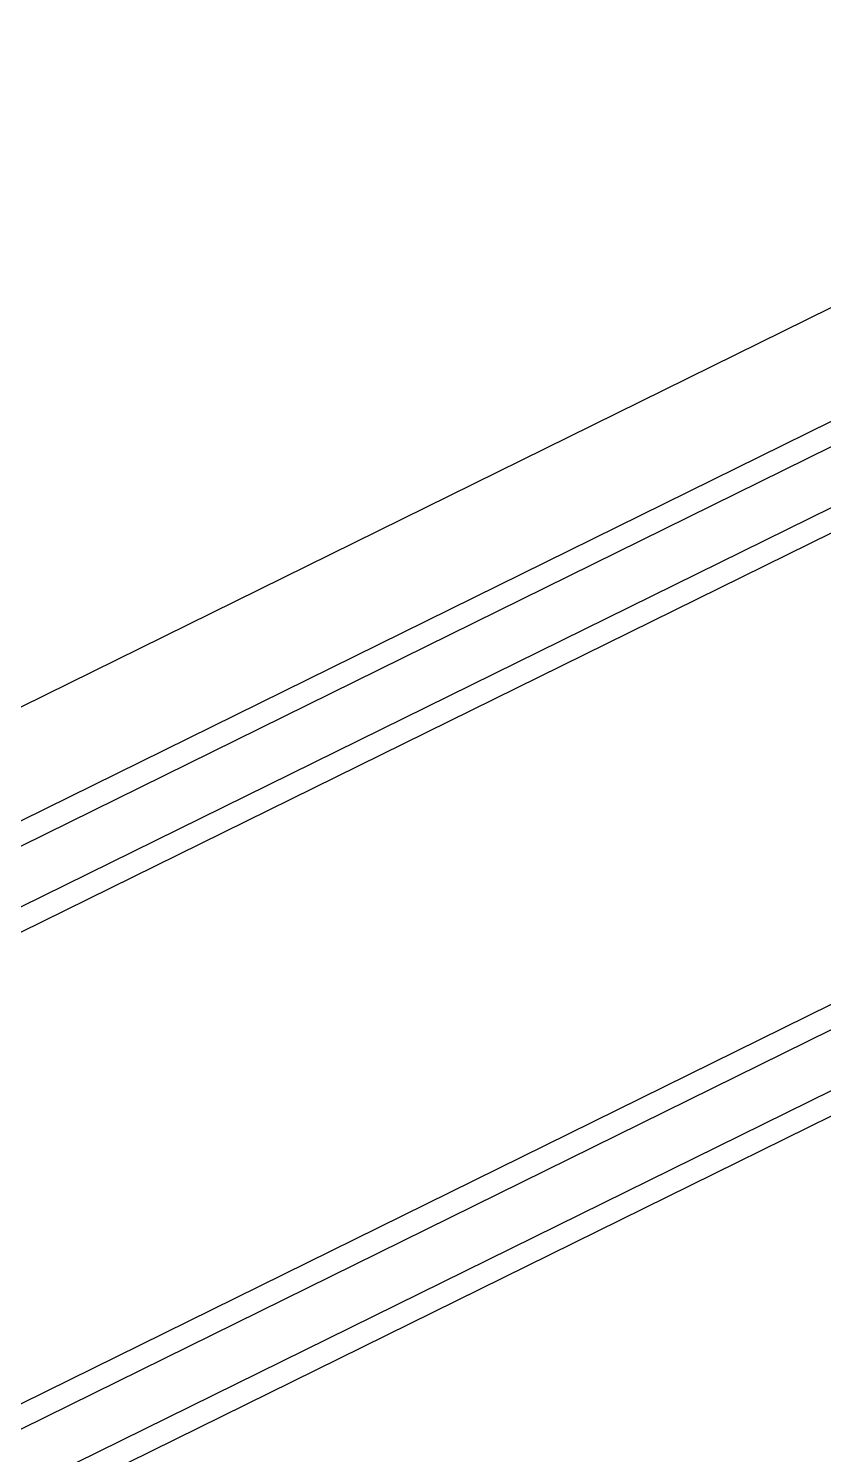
# Model space of a CAD drawing. Header units: millimetres. Extents: x -27104 to 125781, y -3376 to 46996.
# Drawn here: x 55991.44 to 55994.86, y 19016.42 to 19022.56 of the extents above; entities that cross this region are included whole.
import ezdxf

# ---------------------------------------------------------------- set-up
doc = ezdxf.new("R2010")
doc.units = ezdxf.units.MM
doc.header["$LTSCALE"] = 100
doc.header["$MEASUREMENT"] = 0
doc.layers.get('0').update_dxf_attribs({"linetype": 'CONTINUOUS'})
doc.layers.add('ELE9', color=9, linetype='CONTINUOUS')
doc.layers.add('WIN-G', color=252, linetype='CONTINUOUS')

# ---------------------------------------------------------------- blocks, each defined once
blk = doc.blocks.new('A$C37502152')
at = {"ltscale": 1000}
blk.add_wipeout([(1400, 246), (0, 246), (0, 0), (1400, 0)], dxfattribs=at)
at = {"layer": 'WIN-G'}
for p, q in [((127.38, 159.5), (717.15, 159.5)), ((128, 154.5), (717.15, 154.5)), ((128, 142.5), (717.15, 142.5)), ((127.38, 137.5), (717.15, 137.5)), ((127.38, 44.5), (717.15, 44.5)), ((128, 39.5), (717.15, 39.5)), ((128, 27.5), (717.15, 27.5)), ((127.38, 22.5), (717.15, 22.5)), ((1336, 0), (64, 0))]:
    blk.add_line(p, q, dxfattribs=at)
blk = doc.blocks.new('ggtyu')
at = {"layer": 'ELE9', "color": 253, "ltscale": 0.1, "xscale": 0.01956378461538461, "yscale": 0.01956378461538461, "zscale": 0.01956378461538461, "rotation": 206.2426701421541}
blk.add_blockref('A$C37502152', (55807.8672, 19186.3557), dxfattribs=at)

msp = doc.modelspace()

# ---------------------------------------------------------------- block references
msp.add_blockref('ggtyu', (189.4577, -163.799))

doc.saveas('drawing.dxf')
